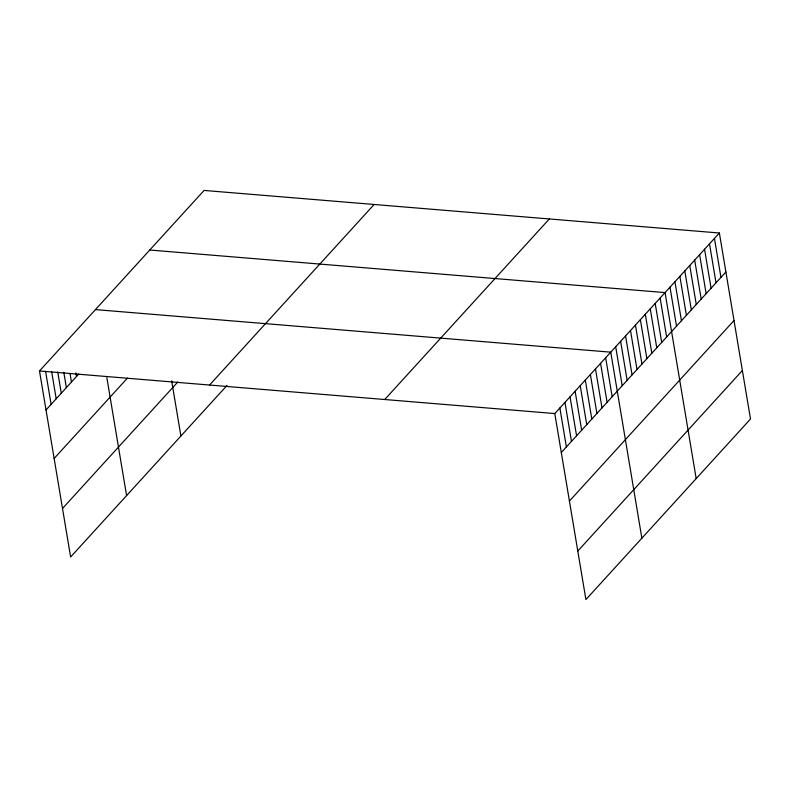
<?xml version="1.0" encoding="UTF-8"?>
<svg xmlns="http://www.w3.org/2000/svg" width="790" height="790" viewBox="0 0 790 790"><rect width="100%" height="100%" fill="white"/><g stroke="black" fill="none" stroke-linecap="round" stroke-linejoin="round"><path stroke-width="1.19" d="M226.987 385.471L70.626 556.99L39.5 370.984L204.087 190.43L719.374 233.011L750.5 419.016L585.913 599.571L554.787 413.565L719.374 233.011M46.018 409.961L78.724 374.085M54.145 458.476L127.388 378.134M62.509 508.474L177.72 382.084M209.547 385.036L374.134 204.482M384.74 399.513L549.327 218.958M561.305 452.532L725.892 271.987M569.422 501.058L734.019 320.503M577.796 551.045L742.383 370.5M149.774 250.015L665.062 292.596L696.188 478.602M95.462 309.601L610.749 352.172L641.875 538.178M39.5 370.984L554.787 413.565M714.437 238.432L720.954 277.399M709.499 243.843L716.017 282.82M704.562 249.265L711.079 288.231M699.624 254.676L706.142 293.653M694.687 260.098L701.204 299.064M689.749 265.509L696.267 304.486M684.812 270.931L691.329 309.897M679.874 276.342L686.392 315.319M674.937 281.763L681.454 320.74M669.999 287.175L676.517 326.151M660.124 298.008L666.642 336.984M655.187 303.429L661.704 342.406M650.249 308.841L656.767 347.817M645.312 314.262L651.829 353.239M640.374 319.674L646.892 358.65M635.437 325.095L641.954 364.072M630.499 330.506L637.017 369.483M625.562 335.928L632.079 374.904M620.624 341.339L627.142 380.316M615.687 346.761L622.204 385.737M605.654 357.751L612.181 396.728M600.568 363.331L607.095 402.308M595.482 368.92L602.01 407.887M590.397 374.5L596.914 413.476M585.311 380.079L591.829 419.056M580.225 385.658L586.743 424.635M575.13 391.238L581.657 430.214M570.044 396.817L576.572 435.794M564.959 402.396L571.486 441.373M559.873 407.976L566.39 446.952M171.667 380.839L180.9 436.021M106.857 377.689L126.588 495.607M75.949 372.929L76.541 376.475M70.073 373.788L71.456 382.054M63.802 372.288L66.37 387.633M57.729 371.962L61.284 393.213M51.646 371.636L56.199 398.802M45.573 371.31L51.113 404.381"/></g></svg>
